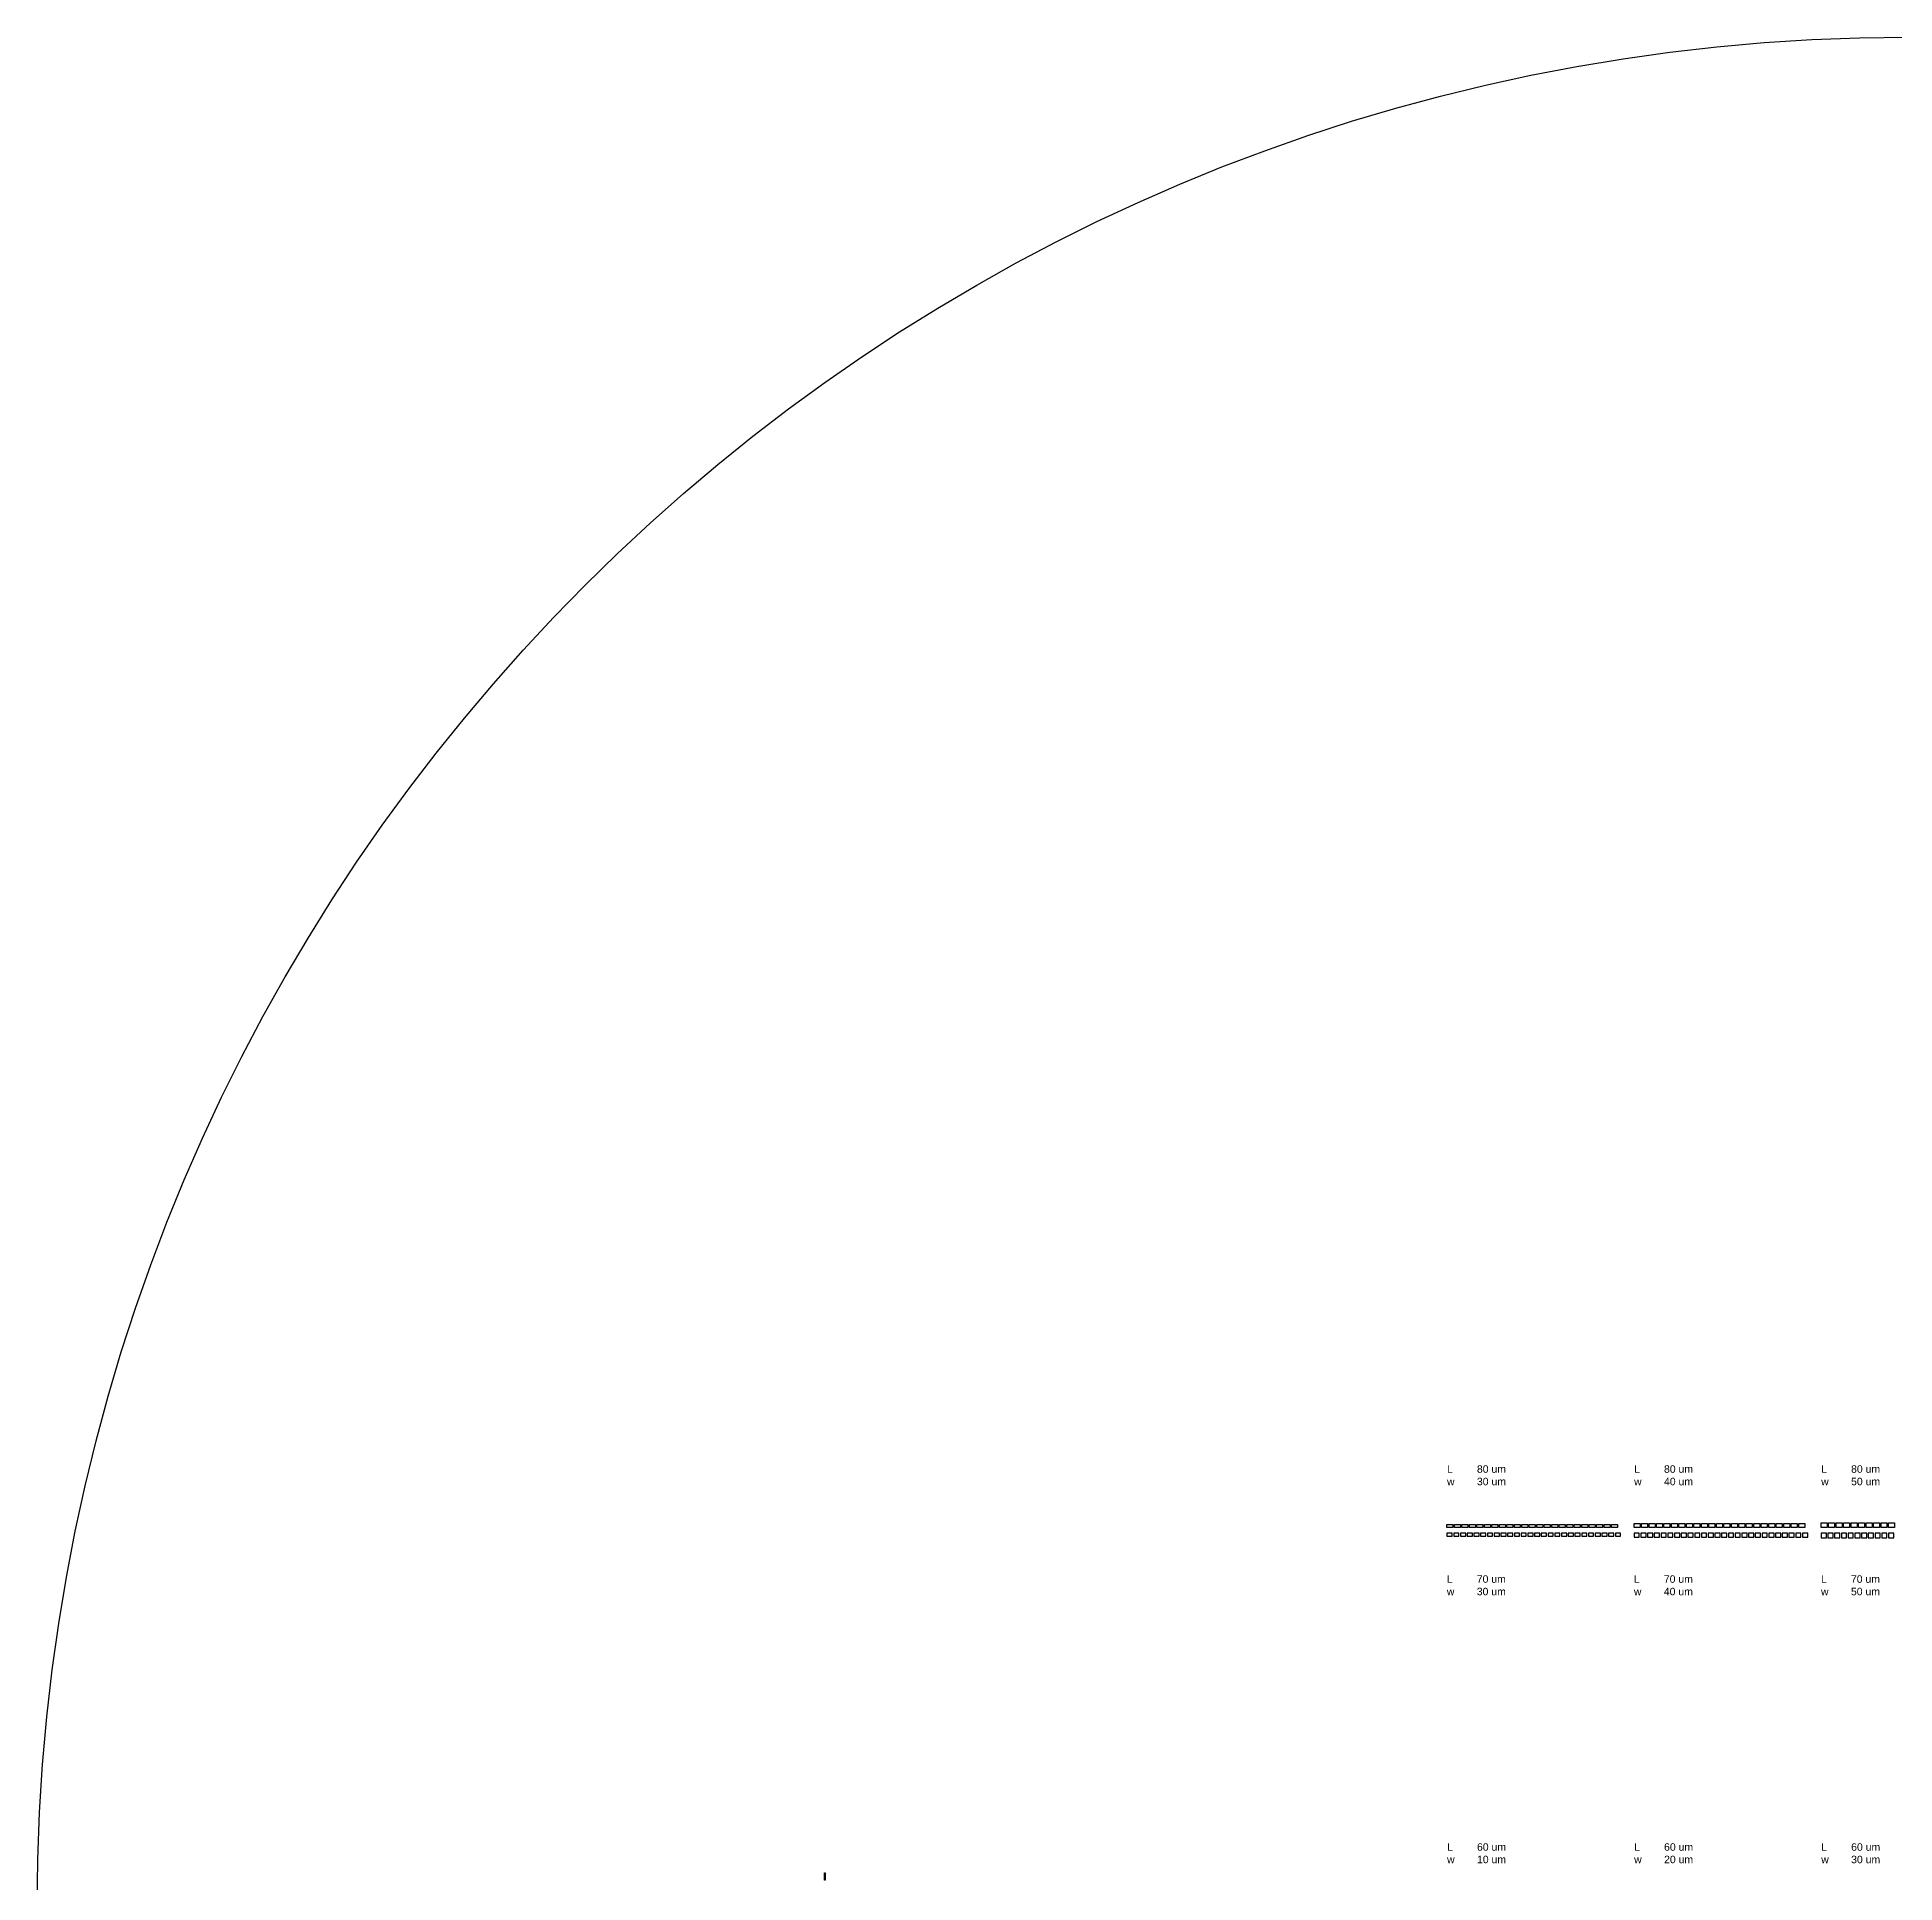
# Model space of a CAD drawing. Header units: millimetres. Extents: x 26241 to 236241, y 30294 to 280394.
# Drawn here: x 26241 to 51066, y 155734 to 180394 of the extents above; entities that cross this region are included whole.
import ezdxf

# ---------------------------------------------------------------- set-up
doc = ezdxf.new("R2010")
doc.units = ezdxf.units.MM
doc.layers.add('CLEAR', color=140, linetype='Continuous')
doc.layers.add('OPAQUE', color=10, linetype='Continuous')
doc.styles.get("Standard").update_dxf_attribs({"font": 'arial.ttf'})

msp = doc.modelspace()

# ---------------------------------------------------------------- linework, layer by layer
at = {"layer": 'CLEAR'}
for p, q in [((45081, 160484), (45081, 160524)), ((45081, 160524), (45161, 160524)), ((45161, 160484), (45081, 160484)), ((45081, 160404), (45081, 160364)), ((45151, 160404), (45081, 160404)), ((45151, 160364), (45151, 160404)), ((45161, 160524), (45161, 160484)), ((45171, 160404), (45171, 160364)), ((45241, 160404), (45171, 160404)), ((45181, 160484), (45181, 160524)), ((45181, 160524), (45261, 160524)), ((45261, 160484), (45181, 160484)), ((45241, 160364), (45241, 160404)), ((45261, 160524), (45261, 160484)), ((45261, 160404), (45261, 160364)), ((45331, 160404), (45261, 160404)), ((45281, 160484), (45281, 160524)), ((45281, 160524), (45361, 160524)), ((45361, 160484), (45281, 160484)), ((45331, 160364), (45331, 160404)), ((45351, 160404), (45351, 160364)), ((45421, 160404), (45351, 160404)), ((45361, 160524), (45361, 160484)), ((45381, 160484), (45381, 160524)), ((45381, 160524), (45461, 160524)), ((45461, 160484), (45381, 160484)), ((45421, 160364), (45421, 160404)), ((45441, 160404), (45441, 160364)), ((45511, 160404), (45441, 160404)), ((45461, 160524), (45461, 160484)), ((45481, 160484), (45481, 160524)), ((45481, 160524), (45561, 160524)), ((45561, 160484), (45481, 160484)), ((45511, 160364), (45511, 160404)), ((45531, 160404), (45531, 160364)), ((45601, 160404), (45531, 160404)), ((45561, 160524), (45561, 160484)), ((45581, 160484), (45581, 160524)), ((45581, 160524), (45661, 160524)), ((45661, 160484), (45581, 160484)), ((45601, 160364), (45601, 160404)), ((45621, 160404), (45621, 160364)), ((45691, 160404), (45621, 160404)), ((45661, 160524), (45661, 160484)), ((45681, 160484), (45681, 160524)), ((45681, 160524), (45761, 160524)), ((45761, 160484), (45681, 160484)), ((45691, 160364), (45691, 160404)), ((45711, 160404), (45711, 160364)), ((45781, 160404), (45711, 160404)), ((45761, 160524), (45761, 160484)), ((45781, 160484), (45781, 160524)), ((45781, 160524), (45861, 160524)), ((45861, 160484), (45781, 160484)), ((45781, 160364), (45781, 160404)), ((45801, 160404), (45801, 160364)), ((45871, 160404), (45801, 160404)), ((45861, 160524), (45861, 160484)), ((45871, 160364), (45871, 160404)), ((45881, 160484), (45881, 160524)), ((45881, 160524), (45961, 160524)), ((45961, 160484), (45881, 160484)), ((45891, 160404), (45891, 160364)), ((45961, 160404), (45891, 160404)), ((45961, 160524), (45961, 160484)), ((45961, 160364), (45961, 160404)), ((45981, 160484), (45981, 160524)), ((45981, 160524), (46061, 160524)), ((46061, 160484), (45981, 160484)), ((45981, 160404), (45981, 160364)), ((46051, 160404), (45981, 160404)), ((46051, 160364), (46051, 160404)), ((46061, 160524), (46061, 160484)), ((46071, 160404), (46071, 160364)), ((46141, 160404), (46071, 160404)), ((46081, 160484), (46081, 160524)), ((46081, 160524), (46161, 160524)), ((46161, 160484), (46081, 160484)), ((46141, 160364), (46141, 160404)), ((46161, 160524), (46161, 160484)), ((46161, 160404), (46161, 160364)), ((46231, 160404), (46161, 160404)), ((46181, 160484), (46181, 160524)), ((46181, 160524), (46261, 160524)), ((46261, 160484), (46181, 160484)), ((46231, 160364), (46231, 160404)), ((46251, 160404), (46251, 160364)), ((46321, 160404), (46251, 160404)), ((46261, 160524), (46261, 160484)), ((46281, 160484), (46281, 160524)), ((46281, 160524), (46361, 160524)), ((46361, 160484), (46281, 160484)), ((46321, 160364), (46321, 160404)), ((46341, 160404), (46341, 160364)), ((46411, 160404), (46341, 160404)), ((46361, 160524), (46361, 160484)), ((46381, 160484), (46381, 160524)), ((46381, 160524), (46461, 160524)), ((46461, 160484), (46381, 160484)), ((46411, 160364), (46411, 160404)), ((46431, 160404), (46431, 160364)), ((46501, 160404), (46431, 160404)), ((46461, 160524), (46461, 160484)), ((46481, 160484), (46481, 160524)), ((46481, 160524), (46561, 160524)), ((46561, 160484), (46481, 160484)), ((46501, 160364), (46501, 160404)), ((46521, 160404), (46521, 160364)), ((46591, 160404), (46521, 160404)), ((46561, 160524), (46561, 160484)), ((46581, 160484), (46581, 160524)), ((46581, 160524), (46661, 160524)), ((46661, 160484), (46581, 160484)), ((46591, 160364), (46591, 160404)), ((46611, 160404), (46611, 160364)), ((46681, 160404), (46611, 160404)), ((46661, 160524), (46661, 160484)), ((46681, 160484), (46681, 160524)), ((46681, 160524), (46761, 160524)), ((46761, 160484), (46681, 160484)), ((46681, 160364), (46681, 160404)), ((46701, 160404), (46701, 160364)), ((46771, 160404), (46701, 160404)), ((46761, 160524), (46761, 160484)), ((46771, 160364), (46771, 160404)), ((46781, 160484), (46781, 160524)), ((46781, 160524), (46861, 160524)), ((46861, 160484), (46781, 160484)), ((46791, 160404), (46791, 160364)), ((46861, 160404), (46791, 160404)), ((46861, 160524), (46861, 160484)), ((46861, 160364), (46861, 160404)), ((46881, 160484), (46881, 160524)), ((46881, 160524), (46961, 160524)), ((46961, 160484), (46881, 160484)), ((46881, 160404), (46881, 160364)), ((46951, 160404), (46881, 160404)), ((46951, 160364), (46951, 160404)), ((46961, 160524), (46961, 160484)), ((46971, 160404), (46971, 160364)), ((47041, 160404), (46971, 160404)), ((46981, 160484), (46981, 160524)), ((46981, 160524), (47061, 160524)), ((47061, 160484), (46981, 160484)), ((47041, 160364), (47041, 160404)), ((47061, 160524), (47061, 160484)), ((47061, 160404), (47061, 160364)), ((47131, 160404), (47061, 160404)), ((47081, 160484), (47081, 160524)), ((47081, 160524), (47161, 160524)), ((47161, 160484), (47081, 160484)), ((47131, 160364), (47131, 160404)), ((47151, 160404), (47151, 160364)), ((47221, 160404), (47151, 160404)), ((47161, 160524), (47161, 160484)), ((47181, 160484), (47181, 160524)), ((47181, 160524), (47261, 160524)), ((47261, 160484), (47181, 160484)), ((47221, 160364), (47221, 160404)), ((47241, 160404), (47241, 160364)), ((47311, 160404), (47241, 160404)), ((47261, 160524), (47261, 160484)), ((47281, 160484), (47281, 160524)), ((47281, 160524), (47361, 160524)), ((47361, 160484), (47281, 160484)), ((47311, 160364), (47311, 160404)), ((47331, 160404), (47331, 160364)), ((47401, 160404), (47331, 160404)), ((47361, 160524), (47361, 160484)), ((47401, 160364), (47401, 160404)), ((47581, 160484), (47581, 160534)), ((47581, 160534), (47661, 160534)), ((47661, 160484), (47581, 160484)), ((47581, 160404), (47581, 160354)), ((47651, 160404), (47581, 160404)), ((47651, 160354), (47651, 160404)), ((47661, 160534), (47661, 160484)), ((47671, 160404), (47671, 160354)), ((47741, 160404), (47671, 160404)), ((47681, 160484), (47681, 160534)), ((47681, 160534), (47761, 160534)), ((47761, 160484), (47681, 160484)), ((47741, 160354), (47741, 160404)), ((47761, 160534), (47761, 160484)), ((47761, 160404), (47761, 160354)), ((47831, 160404), (47761, 160404)), ((47781, 160484), (47781, 160534)), ((47781, 160534), (47861, 160534)), ((47861, 160484), (47781, 160484)), ((47831, 160354), (47831, 160404)), ((47851, 160404), (47851, 160354)), ((47921, 160404), (47851, 160404)), ((47861, 160534), (47861, 160484)), ((47881, 160484), (47881, 160534)), ((47881, 160534), (47961, 160534)), ((47961, 160484), (47881, 160484)), ((47921, 160354), (47921, 160404)), ((47941, 160404), (47941, 160354)), ((48011, 160404), (47941, 160404)), ((47961, 160534), (47961, 160484)), ((47981, 160484), (47981, 160534)), ((47981, 160534), (48061, 160534)), ((48061, 160484), (47981, 160484)), ((48011, 160354), (48011, 160404)), ((48031, 160404), (48031, 160354)), ((48101, 160404), (48031, 160404)), ((48061, 160534), (48061, 160484)), ((48081, 160484), (48081, 160534)), ((48081, 160534), (48161, 160534)), ((48161, 160484), (48081, 160484)), ((48101, 160354), (48101, 160404)), ((48121, 160404), (48121, 160354)), ((48191, 160404), (48121, 160404)), ((48161, 160534), (48161, 160484)), ((48181, 160484), (48181, 160534)), ((48181, 160534), (48261, 160534)), ((48261, 160484), (48181, 160484)), ((48191, 160354), (48191, 160404)), ((48211, 160404), (48211, 160354)), ((48281, 160404), (48211, 160404)), ((48261, 160534), (48261, 160484)), ((48281, 160484), (48281, 160534)), ((48281, 160534), (48361, 160534)), ((48361, 160484), (48281, 160484)), ((48281, 160354), (48281, 160404)), ((48301, 160404), (48301, 160354)), ((48371, 160404), (48301, 160404)), ((48361, 160534), (48361, 160484)), ((48371, 160354), (48371, 160404)), ((48381, 160484), (48381, 160534)), ((48381, 160534), (48461, 160534)), ((48461, 160484), (48381, 160484)), ((48391, 160404), (48391, 160354)), ((48461, 160404), (48391, 160404)), ((48461, 160534), (48461, 160484)), ((48461, 160354), (48461, 160404)), ((48481, 160484), (48481, 160534)), ((48481, 160534), (48561, 160534)), ((48561, 160484), (48481, 160484)), ((48481, 160404), (48481, 160354)), ((48551, 160404), (48481, 160404)), ((48551, 160354), (48551, 160404)), ((48561, 160534), (48561, 160484)), ((48571, 160404), (48571, 160354)), ((48641, 160404), (48571, 160404)), ((48581, 160484), (48581, 160534)), ((48581, 160534), (48661, 160534)), ((48661, 160484), (48581, 160484)), ((48641, 160354), (48641, 160404)), ((48661, 160534), (48661, 160484)), ((48661, 160404), (48661, 160354)), ((48731, 160404), (48661, 160404)), ((48681, 160484), (48681, 160534)), ((48681, 160534), (48761, 160534)), ((48761, 160484), (48681, 160484)), ((48731, 160354), (48731, 160404)), ((48751, 160404), (48751, 160354)), ((48821, 160404), (48751, 160404)), ((48761, 160534), (48761, 160484)), ((48781, 160484), (48781, 160534)), ((48781, 160534), (48861, 160534)), ((48861, 160484), (48781, 160484)), ((48821, 160354), (48821, 160404)), ((48841, 160404), (48841, 160354)), ((48911, 160404), (48841, 160404)), ((48861, 160534), (48861, 160484)), ((48881, 160484), (48881, 160534)), ((48881, 160534), (48961, 160534)), ((48961, 160484), (48881, 160484)), ((48911, 160354), (48911, 160404)), ((48931, 160404), (48931, 160354)), ((49001, 160404), (48931, 160404)), ((48961, 160534), (48961, 160484)), ((48981, 160484), (48981, 160534)), ((48981, 160534), (49061, 160534)), ((49061, 160484), (48981, 160484)), ((49001, 160354), (49001, 160404)), ((49021, 160404), (49021, 160354)), ((49091, 160404), (49021, 160404)), ((49061, 160534), (49061, 160484)), ((49081, 160484), (49081, 160534)), ((49081, 160534), (49161, 160534)), ((49161, 160484), (49081, 160484)), ((49091, 160354), (49091, 160404)), ((49111, 160404), (49111, 160354)), ((49181, 160404), (49111, 160404)), ((49161, 160534), (49161, 160484)), ((49181, 160484), (49181, 160534)), ((49181, 160534), (49261, 160534)), ((49261, 160484), (49181, 160484)), ((49181, 160354), (49181, 160404)), ((49201, 160404), (49201, 160354)), ((49271, 160404), (49201, 160404)), ((49261, 160534), (49261, 160484)), ((49271, 160354), (49271, 160404)), ((49281, 160484), (49281, 160534)), ((49281, 160534), (49361, 160534)), ((49361, 160484), (49281, 160484)), ((49291, 160404), (49291, 160354)), ((49361, 160404), (49291, 160404)), ((49361, 160534), (49361, 160484)), ((49361, 160354), (49361, 160404)), ((49381, 160484), (49381, 160534)), ((49381, 160534), (49461, 160534)), ((49461, 160484), (49381, 160484)), ((49381, 160404), (49381, 160354)), ((49451, 160404), (49381, 160404)), ((49451, 160354), (49451, 160404)), ((49461, 160534), (49461, 160484)), ((49471, 160404), (49471, 160354)), ((49541, 160404), (49471, 160404)), ((49481, 160484), (49481, 160534)), ((49481, 160534), (49561, 160534)), ((49561, 160484), (49481, 160484)), ((49541, 160354), (49541, 160404)), ((49561, 160534), (49561, 160484)), ((49561, 160404), (49561, 160354)), ((49631, 160404), (49561, 160404)), ((49581, 160484), (49581, 160534)), ((49581, 160534), (49661, 160534)), ((49661, 160484), (49581, 160484)), ((49631, 160354), (49631, 160404)), ((49651, 160404), (49651, 160354)), ((49721, 160404), (49651, 160404)), ((49661, 160534), (49661, 160484)), ((49681, 160484), (49681, 160534)), ((49681, 160534), (49761, 160534)), ((49761, 160484), (49681, 160484)), ((49721, 160354), (49721, 160404)), ((49741, 160404), (49741, 160354)), ((49811, 160404), (49741, 160404)), ((49761, 160534), (49761, 160484)), ((49781, 160484), (49781, 160534)), ((49781, 160534), (49861, 160534)), ((49861, 160484), (49781, 160484)), ((49811, 160354), (49811, 160404)), ((49831, 160404), (49831, 160354)), ((49901, 160404), (49831, 160404)), ((49861, 160534), (49861, 160484)), ((49901, 160354), (49901, 160404)), ((50081, 160484), (50081, 160544)), ((50081, 160544), (50161, 160544)), ((50161, 160484), (50081, 160484)), ((50081, 160404), (50081, 160344)), ((50151, 160404), (50081, 160404)), ((50151, 160344), (50151, 160404)), ((50161, 160544), (50161, 160484)), ((50171, 160404), (50171, 160344)), ((50241, 160404), (50171, 160404)), ((50181, 160484), (50181, 160544)), ((50181, 160544), (50261, 160544)), ((50261, 160484), (50181, 160484)), ((50241, 160344), (50241, 160404)), ((50261, 160544), (50261, 160484)), ((50261, 160404), (50261, 160344)), ((50331, 160404), (50261, 160404)), ((50281, 160484), (50281, 160544)), ((50281, 160544), (50361, 160544)), ((50361, 160484), (50281, 160484)), ((50331, 160344), (50331, 160404)), ((50351, 160404), (50351, 160344)), ((50421, 160404), (50351, 160404)), ((50361, 160544), (50361, 160484)), ((50381, 160484), (50381, 160544)), ((50381, 160544), (50461, 160544)), ((50461, 160484), (50381, 160484)), ((50421, 160344), (50421, 160404)), ((50441, 160404), (50441, 160344)), ((50511, 160404), (50441, 160404)), ((50461, 160544), (50461, 160484)), ((50481, 160484), (50481, 160544)), ((50481, 160544), (50561, 160544)), ((50561, 160484), (50481, 160484)), ((50511, 160344), (50511, 160404)), ((50531, 160404), (50531, 160344)), ((50601, 160404), (50531, 160404)), ((50561, 160544), (50561, 160484)), ((50581, 160484), (50581, 160544)), ((50581, 160544), (50661, 160544)), ((50661, 160484), (50581, 160484)), ((50601, 160344), (50601, 160404)), ((50621, 160404), (50621, 160344)), ((50691, 160404), (50621, 160404)), ((50661, 160544), (50661, 160484)), ((50681, 160484), (50681, 160544)), ((50681, 160544), (50761, 160544)), ((50761, 160484), (50681, 160484)), ((50691, 160344), (50691, 160404)), ((50711, 160404), (50711, 160344)), ((50781, 160404), (50711, 160404)), ((50761, 160544), (50761, 160484)), ((50781, 160484), (50781, 160544)), ((50781, 160544), (50861, 160544)), ((50861, 160484), (50781, 160484)), ((50781, 160344), (50781, 160404)), ((50801, 160404), (50801, 160344)), ((50871, 160404), (50801, 160404)), ((50861, 160544), (50861, 160484)), ((50871, 160344), (50871, 160404)), ((50881, 160484), (50881, 160544)), ((50881, 160544), (50961, 160544)), ((50961, 160484), (50881, 160484)), ((50891, 160404), (50891, 160344)), ((50961, 160404), (50891, 160404)), ((50961, 160544), (50961, 160484)), ((50961, 160344), (50961, 160404)), ((50981, 160484), (50981, 160544)), ((50981, 160544), (51061, 160544)), ((51061, 160484), (50981, 160484)), ((50981, 160404), (50981, 160344)), ((51051, 160404), (50981, 160404)), ((51051, 160344), (51051, 160404)), ((51061, 160544), (51061, 160484)), ((45081, 160364), (45151, 160364)), ((45171, 160364), (45241, 160364)), ((45261, 160364), (45331, 160364)), ((45351, 160364), (45421, 160364)), ((45441, 160364), (45511, 160364)), ((45531, 160364), (45601, 160364)), ((45621, 160364), (45691, 160364)), ((45711, 160364), (45781, 160364)), ((45801, 160364), (45871, 160364)), ((45891, 160364), (45961, 160364)), ((45981, 160364), (46051, 160364)), ((46071, 160364), (46141, 160364)), ((46161, 160364), (46231, 160364)), ((46251, 160364), (46321, 160364)), ((46341, 160364), (46411, 160364)), ((46431, 160364), (46501, 160364)), ((46521, 160364), (46591, 160364)), ((46611, 160364), (46681, 160364)), ((46701, 160364), (46771, 160364)), ((46791, 160364), (46861, 160364)), ((46881, 160364), (46951, 160364)), ((46971, 160364), (47041, 160364)), ((47061, 160364), (47131, 160364)), ((47151, 160364), (47221, 160364)), ((47241, 160364), (47311, 160364)), ((47331, 160364), (47401, 160364)), ((47581, 160354), (47651, 160354)), ((47671, 160354), (47741, 160354)), ((47761, 160354), (47831, 160354)), ((47851, 160354), (47921, 160354)), ((47941, 160354), (48011, 160354)), ((48031, 160354), (48101, 160354)), ((48121, 160354), (48191, 160354)), ((48211, 160354), (48281, 160354)), ((48301, 160354), (48371, 160354)), ((48391, 160354), (48461, 160354)), ((48481, 160354), (48551, 160354)), ((48571, 160354), (48641, 160354)), ((48661, 160354), (48731, 160354)), ((48751, 160354), (48821, 160354)), ((48841, 160354), (48911, 160354)), ((48931, 160354), (49001, 160354)), ((49021, 160354), (49091, 160354)), ((49111, 160354), (49181, 160354)), ((49201, 160354), (49271, 160354)), ((49291, 160354), (49361, 160354)), ((49381, 160354), (49451, 160354)), ((49471, 160354), (49541, 160354)), ((49561, 160354), (49631, 160354)), ((49651, 160354), (49721, 160354)), ((49741, 160354), (49811, 160354)), ((49831, 160354), (49901, 160354)), ((50081, 160344), (50151, 160344)), ((50171, 160344), (50241, 160344)), ((50261, 160344), (50331, 160344)), ((50351, 160344), (50421, 160344)), ((50441, 160344), (50511, 160344)), ((50531, 160344), (50601, 160344)), ((50621, 160344), (50691, 160344)), ((50711, 160344), (50781, 160344)), ((50801, 160344), (50871, 160344)), ((50891, 160344), (50961, 160344)), ((50981, 160344), (51051, 160344)), ((36761, 155769), (36761, 155869)), ((36761, 155869), (36773, 155869)), ((36773, 155769), (36761, 155769)), ((36773, 155869), (36773, 155769))]:
    msp.add_line(p, q, dxfattribs=at)
at = {"layer": 'OPAQUE'}
msp.add_circle((51241, 155394), 25000, dxfattribs=at)

# ---------------------------------------------------------------- texts
at = {"layer": 'CLEAR', "char_height": 100, "attachment_point": 1}
for s, insert in [('L^I80 um\\Pw^I30 um', (45081, 161313)), ('L^I80 um\\Pw^I40 um', (47581, 161313)), ('L^I80 um\\Pw^I50 um', (50081, 161313)), ('L^I70 um\\Pw^I30 um', (45079, 159843)), ('L^I70 um\\Pw^I40 um', (47579, 159843)), ('L^I70 um\\Pw^I50 um', (50079, 159843)), ('L^I60 um\\Pw^I10 um', (45082, 156263)), ('L^I60 um\\Pw^I20 um', (47582, 156263)), ('L^I60 um\\Pw^I30 um', (50082, 156263))]:
    msp.add_mtext_dynamic_manual_height_columns(s, width=794.65, gutter_width=12.5, heights=[273], dxfattribs=dict(at, insert=insert))

doc.saveas('drawing.dxf')
